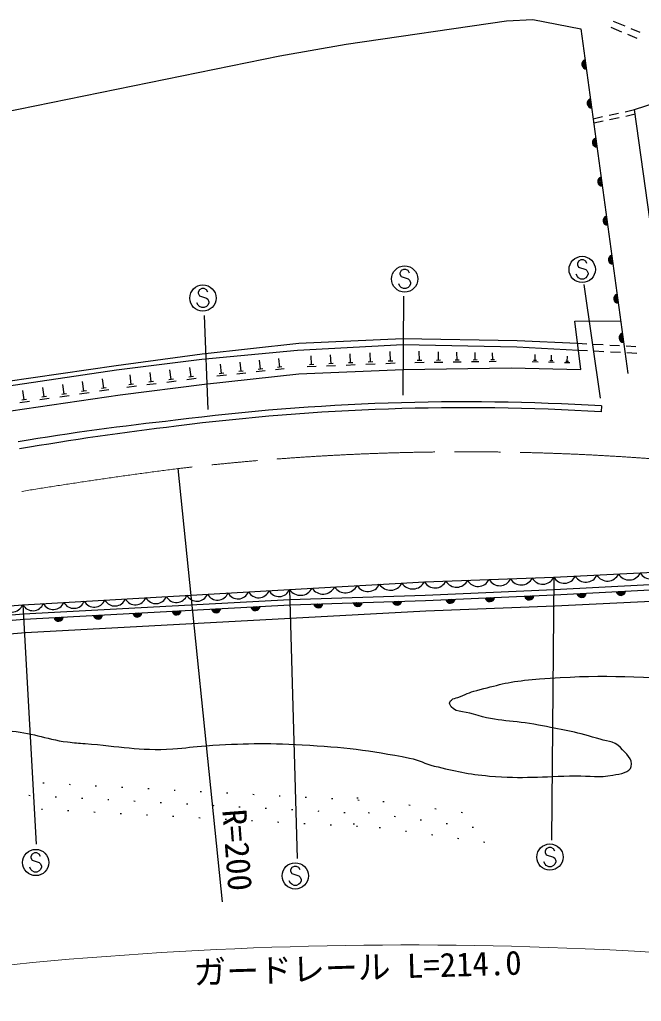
# Model space of a CAD drawing. Units: millimetres, scale not verified. Extents: x 40000 to 680000, y 20000 to 380000.
# Drawn here: x 474015 to 521313, y 267815 to 342560 of the extents above; entities that cross this region are included whole.
import ezdxf
from ezdxf.enums import TextEntityAlignment as Align

# ---------------------------------------------------------------- set-up
doc = ezdxf.new("R2010")
doc.units = ezdxf.units.MM
doc.header["$LTSCALE"] = 1000
doc.linetypes.add('CHAIN', pattern=[18.5, 12, -1.5, 3.5, -1.5])
for name, color, linetype, lineweight in [('M-BGD', 7, 'Continuous', 25), ('M-BMK', 2, 'CHAIN', 13), ('M-BMK-SRVR', 3, 'Continuous', 25), ('M-STR-HTXT', 7, 'Continuous', 13), ('M-STR-STRC', 7, 'Continuous', 25), ('M-STR-STRD', 7, 'Continuous', 25)]:
    doc.layers.add(name, color=color, linetype=linetype, lineweight=lineweight)
doc.styles.add('ＭＳ ゴシック', font='')
doc.styles.get('ＭＳ ゴシック').set_extended_font_data('MS Gothic')

msp = doc.modelspace()

# ---------------------------------------------------------------- linework, layer by layer
at = {"layer": 'M-BGD'}
for p, q in [((519177, 342450), (520051, 342083)), ((516715, 341865), (520282, 315619)), ((519828, 341615), (519015, 341953)), ((520512, 341889), (521204, 341599)), ((520982, 341136), (520290, 341424)), ((520074, 335553), (520794, 335712)), ((517646, 335015), (518366, 335174)), ((518854, 335282), (519586, 335444)), ((518899, 334956), (519632, 335115)), ((520120, 335221), (520841, 335378)), ((517690, 334693), (518410, 334850)), ((516465, 317925), (517158, 317886)), ((517657, 317857), (518406, 317815)), ((518905, 317787), (519654, 317744)), ((520153, 317716), (520902, 317674)), ((496224, 316295), (496196, 316962)), ((497703, 316361), (497674, 317041)), ((499195, 316427), (499166, 317120)), ((500701, 316493), (500672, 317200)), ((502222, 316560), (502191, 317281)), ((504429, 316612), (504418, 317307)), ((505882, 316623), (505873, 317276)), ((507295, 316633), (507286, 317246)), ((508669, 316644), (508660, 317217)), ((510004, 316653), (509996, 317189)), ((513232, 316612), (513243, 317075)), ((514467, 316575), (514478, 317011)), ((515675, 316539), (515685, 316948)), ((516527, 317404), (517223, 317368)), ((517722, 317342), (518471, 317302)), ((518970, 317276), (519719, 317237)), ((520219, 317211), (520968, 317172)), ((489364, 315625), (489286, 316337)), ((490857, 315784), (490781, 316482)), ((492335, 315943), (492261, 316625)), ((493798, 316099), (493725, 316767)), ((496390, 316302), (496057, 316288)), ((498050, 316205), (497370, 316177)), ((497872, 316368), (497533, 316354)), ((499549, 316268), (498856, 316239)), ((499368, 316434), (499022, 316419)), ((501062, 316331), (500355, 316301)), ((500878, 316500), (500525, 316486)), ((502590, 316395), (501869, 316365)), ((502402, 316568), (502041, 316553)), ((504779, 316443), (504084, 316433)), ((504602, 316615), (504255, 316609)), ((506211, 316464), (505558, 316455)), ((506045, 316625), (505719, 316620)), ((507604, 316485), (506991, 316476)), ((507448, 316636), (507142, 316631)), ((508957, 316504), (508384, 316496)), ((508812, 316646), (508525, 316641)), ((510273, 316524), (509738, 316516)), ((510137, 316655), (509870, 316652)), ((513461, 316491), (512998, 316502)), ((513348, 316609), (513116, 316615)), ((514682, 316461), (514247, 316472)), ((514576, 316573), (514358, 316578)), ((515876, 316432), (515468, 316442)), ((515777, 316537), (515573, 316542)), ((482508, 314785), (482416, 315510)), ((484026, 314977), (483935, 315702)), ((485545, 315168), (485453, 315893)), ((487064, 315360), (486972, 316085)), ((489740, 315485), (489028, 315407)), ((489543, 315644), (489186, 315605)), ((491225, 315648), (490528, 315572)), ((491032, 315803), (490683, 315765)), ((492695, 315809), (492013, 315735)), ((492506, 315961), (492165, 315924)), ((494150, 315969), (493483, 315896)), ((493965, 316117), (493631, 316081)), ((496564, 316143), (495897, 316115)), ((477395, 314056), (477289, 314779)), ((478910, 314277), (478804, 315001)), ((480424, 314499), (480319, 315222)), ((482689, 314808), (482326, 314762)), ((484412, 314841), (483687, 314750)), ((484207, 314999), (483845, 314954)), ((485930, 315033), (485205, 314941)), ((485726, 315191), (485364, 315145)), ((487449, 315225), (486724, 315133)), ((487245, 315383), (486882, 315337)), ((474366, 313613), (474260, 314336)), ((475880, 313834), (475775, 314557)), ((477576, 314082), (477214, 314029)), ((479298, 314150), (478575, 314044)), ((479090, 314304), (478729, 314251)), ((480812, 314371), (480089, 314265)), ((480605, 314525), (480244, 314473)), ((482893, 314649), (482168, 314558)), ((474754, 313485), (474031, 313379)), ((474547, 313639), (474185, 313586)), ((476268, 313706), (475545, 313601)), ((476061, 313861), (475700, 313808)), ((477783, 313928), (477060, 313822)), ((475773, 284447), (475873, 284442)), ((477771, 284339), (477870, 284334)), ((479768, 284231), (479867, 284225)), ((481765, 284122), (481864, 284117)), ((474721, 283503), (474821, 283498)), ((476718, 283395), (476818, 283389)), ((478715, 283286), (478815, 283281)), ((483762, 284014), (483862, 284009)), ((485759, 283906), (485859, 283900)), ((487756, 283798), (487856, 283792)), ((489753, 283689), (489853, 283684)), ((491750, 283581), (491850, 283576)), ((493747, 283473), (493847, 283467)), ((495744, 283364), (495844, 283359)), ((499670, 283314), (499770, 283301)), ((480712, 283178), (480812, 283173)), ((482709, 283070), (482809, 283064)), ((484706, 282961), (484806, 282956)), ((486703, 282853), (486803, 282848)), ((488700, 282745), (488800, 282739)), ((490697, 282637), (490797, 282631)), ((497741, 283256), (497841, 283251)), ((499738, 283148), (499838, 283142)), ((501652, 283040), (501751, 283026)), ((503633, 282766), (503732, 282752)), ((475665, 282450), (475765, 282445)), ((477662, 282342), (477762, 282337)), ((479659, 282234), (479759, 282228)), ((481656, 282125), (481756, 282120)), ((483653, 282017), (483753, 282012)), ((485650, 281909), (485750, 281903)), ((487648, 281801), (487747, 281795)), ((492694, 282528), (492794, 282523)), ((494691, 282420), (494791, 282415)), ((496688, 282312), (496788, 282306)), ((498686, 282203), (498785, 282198)), ((500524, 282187), (500623, 282173)), ((502505, 281912), (502604, 281899)), ((505614, 282491), (505713, 282478)), ((507595, 282217), (507694, 282203)), ((489645, 281692), (489744, 281687)), ((491642, 281584), (491742, 281579)), ((493639, 281476), (493739, 281470)), ((495636, 281367), (495736, 281362)), ((497633, 281259), (497733, 281254)), ((499396, 281333), (499495, 281319)), ((499630, 281151), (499730, 281145)), ((501377, 281059), (501476, 281045)), ((504486, 281638), (504585, 281624)), ((506467, 281364), (506566, 281350)), ((508448, 281089), (508547, 281076)), ((503358, 280785), (503457, 280771)), ((505339, 280510), (505439, 280497)), ((507321, 280236), (507420, 280222)), ((509302, 279962), (509401, 279948))]:
    msp.add_line(p, q, dxfattribs=at)
for points in [[(454380, 311048), (452268, 328577), (452752, 329572), (464583, 332430), (467811, 333056), (471421, 335248), (493820, 339796), (498844, 340684), (511051, 342479), (513049, 342560), (516715, 341865)], [(523644, 315380), (520794, 335712), (525592, 337276), (534634, 339142), (538165, 339598), (542032, 339622), (549837, 337797), (556926, 336312), (576840, 332421)], [(516705, 315912), (516264, 319606), (519691, 319628)], [(415012, 301566), (440238, 307626), (454733, 311134), (463975, 313253), (472949, 315007), (481347, 316236), (487911, 317108), (495257, 317919), (503169, 318273), (511868, 318129), (516465, 317925)], [(415138, 301014), (440364, 307077), (454850, 310624), (464058, 312753), (473011, 314659), (481395, 315885), (487865, 316702), (495150, 317407), (503164, 317834), (511848, 317649), (516527, 317404)], [(415477, 299519), (440685, 305734), (455105, 309132), (464448, 311029), (473334, 312772), (481653, 313989), (488089, 314801), (495264, 315588), (503203, 315920), (511416, 316040), (516705, 315912)], [(396692, 285280), (425326, 291585), (430098, 292693), (442222, 294512), (460808, 296954), (474254, 298014), (494551, 299179), (504810, 299760), (514648, 300106), (527801, 300773), (534633, 300998), (540158, 300652), (547615, 299682), (560670, 297284), (566039, 295945)], [(396984, 284232), (425553, 290585), (430343, 291689), (442345, 293627), (460867, 296207), (474320, 297314), (494566, 298417), (504859, 298733), (514686, 299170), (527798, 299861), (534550, 300050), (540090, 299865), (547457, 298880), (560455, 296403), (565732, 295039)], [(397079, 283892), (425630, 290292), (430428, 291364), (442407, 293226), (460912, 295802), (474348, 296907), (494586, 298009), (504879, 298343), (514701, 298759), (527813, 299453), (534549, 299642), (540056, 299458), (547392, 298477), (560367, 296005), (565606, 294667)], [(397339, 282955), (425825, 289418), (430595, 290484), (442500, 292475), (461008, 294788), (474455, 295899), (494616, 296983), (504925, 297556), (514740, 297941), (527849, 298559), (534456, 298852), (539988, 298478), (547202, 297450), (560152, 295077), (565336, 293869)]]:
    msp.add_lwpolyline(points, dxfattribs=at)
for centre, radius, start, end in [((517138, 339154), 354, 106.53736, 268.94254), ((517138, 339154), 283, 108.7614, 266.7185), ((517138, 339154), 212, 112.50772, 262.97217), ((517138, 339154), 142, 120.21945, 255.26044), ((517138, 339154), 100, 130.53712, 244.94278), ((517542, 336181), 354, 106.53736, 268.94254), ((517542, 336181), 283, 108.7614, 266.7185), ((517542, 336181), 212, 112.50772, 262.97217), ((517542, 336181), 142, 120.21945, 255.26044), ((517542, 336181), 100, 130.53712, 244.94278), ((517946, 333208), 354, 106.53736, 268.94254), ((517946, 333208), 283, 108.7614, 266.7185), ((517946, 333208), 212, 112.50772, 262.97217), ((517946, 333208), 142, 120.21945, 255.26044), ((517946, 333208), 100, 130.53712, 244.94278), ((518350, 330236), 354, 106.53736, 268.94254), ((518350, 330236), 283, 108.7614, 266.7185), ((518350, 330236), 212, 112.50772, 262.97217), ((518350, 330236), 142, 120.21945, 255.26044), ((518350, 330236), 100, 130.53712, 244.94278), ((518754, 327263), 354, 106.53736, 268.94254), ((518754, 327263), 283, 108.7614, 266.7185), ((518754, 327263), 212, 112.50772, 262.97217), ((518754, 327263), 142, 120.21945, 255.26044), ((518754, 327263), 100, 130.53712, 244.94278), ((519158, 324290), 354, 106.53736, 268.94254), ((519158, 324290), 283, 108.7614, 266.7185), ((519158, 324290), 212, 112.50772, 262.97217), ((519158, 324290), 142, 120.21945, 255.26044), ((519158, 324290), 100, 130.53712, 244.94278), ((519562, 321318), 354, 106.53736, 268.94254), ((519562, 321318), 283, 108.7614, 266.7185), ((519562, 321318), 212, 112.50772, 262.97217), ((519562, 321318), 142, 120.21945, 255.26044), ((519562, 321318), 100, 130.53712, 244.94278), ((519966, 318345), 354, 106.53736, 268.94254), ((519966, 318345), 283, 108.7614, 266.7185), ((519966, 318345), 212, 112.50772, 262.97217), ((519966, 318345), 142, 120.21945, 255.26044), ((519966, 318345), 100, 130.53712, 244.94278), ((522025, 300908), 928, 210.34706, 335.45772), ((503928, 300194), 983, 212.67499, 333.79896), ((505615, 300211), 923, 209.2905, 334.74275), ((507255, 300269), 923, 209.2905, 334.74275), ((508895, 300327), 923, 209.2905, 334.74275), ((510534, 300384), 923, 209.2905, 334.74275), ((512174, 300442), 923, 209.2905, 334.74275), ((513814, 300500), 923, 209.2905, 334.74275), ((515449, 300575), 928, 210.34706, 335.45772), ((517093, 300658), 928, 210.34706, 335.45772), ((518737, 300741), 928, 210.34706, 335.45772), ((520381, 300825), 928, 210.34706, 335.45772), ((490627, 299316), 861, 208.09347, 338.47941), ((492189, 299406), 861, 208.09347, 338.47941), ((493750, 299495), 861, 208.09347, 338.47941), ((495379, 299710), 983, 212.67499, 333.79896), ((497089, 299807), 983, 212.67499, 333.79896), ((498799, 299904), 983, 212.67499, 333.79896), ((500509, 300000), 983, 212.67499, 333.79896), ((502218, 300097), 983, 212.67499, 333.79896), ((519756, 299081), 354, 191.82841, 354.23358), ((519756, 299081), 283, 194.05244, 352.00955), ((519756, 299081), 212, 197.79877, 348.26322), ((519756, 299081), 142, 205.5105, 340.55149), ((519756, 299081), 100, 215.82816, 330.23383), ((478137, 298599), 861, 208.09347, 338.47941), ((479698, 298689), 861, 208.09347, 338.47941), ((481260, 298778), 861, 208.09347, 338.47941), ((482821, 298868), 861, 208.09347, 338.47941), ((484382, 298957), 861, 208.09347, 338.47941), ((485943, 299047), 861, 208.09347, 338.47941), ((487505, 299137), 861, 208.09347, 338.47941), ((489066, 299226), 861, 208.09347, 338.47941), ((502729, 298328), 354, 190.65588, 353.06106), ((502729, 298328), 283, 192.87992, 350.83702), ((502729, 298328), 212, 196.62624, 347.09069), ((502729, 298328), 142, 204.33797, 339.37896), ((502729, 298328), 100, 214.65564, 329.0613), ((506791, 298478), 354, 191.22087, 353.62604), ((506791, 298478), 283, 193.4449, 351.40201), ((506791, 298478), 212, 197.19123, 347.65568), ((506791, 298478), 142, 204.90296, 339.94395), ((506791, 298478), 100, 215.22062, 329.62629), ((509788, 298605), 354, 191.22087, 353.62604), ((509788, 298605), 283, 193.4449, 351.40201), ((509788, 298605), 212, 197.19123, 347.65568), ((509788, 298605), 142, 204.90296, 339.94395), ((509788, 298605), 100, 215.22062, 329.62629), ((512785, 298732), 354, 191.22087, 353.62604), ((512785, 298732), 283, 193.4449, 351.40201), ((512785, 298732), 212, 197.19123, 347.65568), ((512785, 298732), 142, 204.90296, 339.94395), ((512785, 298732), 100, 215.22062, 329.62629), ((516761, 298922), 354, 191.82841, 354.23358), ((516761, 298922), 283, 194.05244, 352.00955), ((516761, 298922), 212, 197.79877, 348.26322), ((516761, 298922), 142, 205.5105, 340.55149), ((516761, 298922), 100, 215.82816, 330.23383), ((473378, 298407), 961, 213.16126, 335.85481), ((475014, 298420), 861, 208.09347, 338.47941), ((476576, 298509), 861, 208.09347, 338.47941), ((485962, 297594), 354, 191.91437, 354.31955), ((485962, 297594), 283, 194.13841, 352.09551), ((485962, 297594), 212, 197.88474, 348.34919), ((485962, 297594), 142, 205.59647, 340.63746), ((485962, 297594), 100, 215.91413, 330.31979), ((488957, 297757), 354, 191.91437, 354.31955), ((488957, 297757), 283, 194.13841, 352.09551), ((488957, 297757), 212, 197.88474, 348.34919), ((488957, 297757), 142, 205.59647, 340.63746), ((488957, 297757), 100, 215.91413, 330.31979), ((491953, 297920), 354, 191.91437, 354.31955), ((491953, 297920), 283, 194.13841, 352.09551), ((491953, 297920), 212, 197.88474, 348.34919), ((491953, 297920), 142, 205.59647, 340.63746), ((491953, 297920), 100, 215.91413, 330.31979), ((496732, 298133), 354, 190.65588, 353.06106), ((496732, 298133), 283, 192.87992, 350.83702), ((496732, 298133), 212, 196.62624, 347.09069), ((496732, 298133), 142, 204.33797, 339.37896), ((496732, 298133), 100, 214.65564, 329.0613), ((499731, 298230), 354, 190.65588, 353.06106), ((499731, 298230), 283, 192.87992, 350.83702), ((499731, 298230), 212, 196.62624, 347.09069), ((499731, 298230), 142, 204.33797, 339.37896), ((499731, 298230), 100, 214.65564, 329.0613), ((476975, 297105), 354, 191.91437, 354.31955), ((476975, 297105), 283, 194.13841, 352.09551), ((476975, 297105), 212, 197.88474, 348.34919), ((476975, 297105), 142, 205.59647, 340.63746), ((476975, 297105), 100, 215.91413, 330.31979), ((479970, 297268), 354, 191.91437, 354.31955), ((479970, 297268), 283, 194.13841, 352.09551), ((479970, 297268), 212, 197.88474, 348.34919), ((479970, 297268), 142, 205.59647, 340.63746), ((479970, 297268), 100, 215.91413, 330.31979), ((482966, 297431), 354, 191.91437, 354.31955), ((482966, 297431), 283, 194.13841, 352.09551), ((482966, 297431), 212, 197.88474, 348.34919), ((482966, 297431), 142, 205.59647, 340.63746), ((482966, 297431), 100, 215.91413, 330.31979)]:
    msp.add_arc(centre, radius, start, end, dxfattribs=at)
msp.add_open_spline([(203519, 274235), (204596, 273498), (204876, 273291), (205777, 272733), (206123, 272519), (206319, 272403), (206668, 272193), (206916, 272043), (207053, 271956), (207304, 271812), (207845, 271502), (208156, 271344), (208704, 271049), (209717, 270503), (210266, 270159), (211314, 269682), (214322, 268314), (216164, 267926), (219204, 266632), (221030, 265855), (221866, 265012), (223723, 264312), (226753, 263171), (228750, 263283), (231613, 261771), (232334, 261391), (232785, 261156), (233268, 260499), (233546, 260122), (233640, 259849), (233714, 259386), (233903, 258211), (232460, 257496), (232984, 256427), (233297, 255788), (233659, 255487), (234289, 255156), (235285, 254631), (236035, 254935), (237129, 254669), (239477, 254099), (240699, 253444), (243038, 252838), (244841, 252370), (245833, 251989), (247679, 251739), (251723, 251190), (254029, 251252), (258086, 250809), (258886, 250722), (259329, 250627), (260122, 250492), (262111, 250153), (263209, 249876), (265181, 249445), (266344, 249190), (266977, 248969), (268139, 248714), (270920, 248106), (272486, 247789), (275300, 247357), (280843, 246507), (283994, 246367), (289582, 245894), (294702, 245460), (297569, 245102), (302706, 245003), (305632, 244946), (307271, 245053), (310196, 245108), (317503, 245248), (321634, 244728), (328901, 245499), (329787, 245593), (330277, 245695), (331160, 245819), (333370, 246128), (334618, 246230), (336822, 246585), (337481, 246691), (337851, 246747), (338508, 246872), (340985, 247343), (342381, 247575), (344838, 248148), (347080, 248671), (348311, 249070), (350563, 249550), (356012, 250712), (359103, 251173), (364591, 252134), (371404, 253326), (375314, 253512), (382054, 255069), (387356, 256294), (390135, 257690), (395221, 259624), (395347, 259672), (395415, 259703), (395540, 259752), (400265, 261613), (403007, 262402), (407753, 264211), (408616, 264540), (409100, 264722), (409953, 265075), (410403, 265261), (410708, 265283), (411093, 265581), (411658, 266019), (411803, 266445), (412314, 266947), (412865, 267487), (413226, 267733), (413795, 268254), (414359, 268771), (414726, 269019), (415194, 269623), (415249, 269694), (415276, 269737), (415321, 269814), (415734, 270519), (416057, 270881), (416307, 271660), (416691, 272858), (416272, 273647), (416560, 274873), (416695, 275449), (416773, 275815), (417158, 276264), (417488, 276650), (417740, 276807), (418162, 277088), (418488, 277304), (418706, 277365), (419060, 277532), (419723, 277844), (420093, 278021), (420768, 278308), (423024, 279268), (424413, 279514), (426609, 280604), (427356, 280975), (427886, 281043), (428486, 281623), (429584, 282684), (429928, 283525), (430965, 284646), (431498, 285222), (431848, 285502), (432492, 285951), (433701, 286794), (434604, 286933), (436054, 287193), (436262, 287231), (436383, 287219), (436595, 287225), (436620, 287226), (436634, 287224), (436658, 287225), (438448, 287311), (439439, 287551), (441230, 287605), (444512, 287705), (446354, 287640), (449637, 287582), (451814, 287543), (453029, 287394), (455205, 287330), (458683, 287228), (460646, 286836), (464112, 287143), (465768, 287290), (466666, 287602), (468311, 287845), (470180, 288122), (471228, 288543), (473114, 288420), (474918, 288303), (475870, 287795), (477663, 287564), (478183, 287497), (478477, 287473), (479000, 287437), (481606, 287256), (483068, 286877), (485675, 287033), (486662, 287092), (487207, 287221), (488193, 287282), (491046, 287460), (492656, 287506), (495510, 287350), (498723, 287174), (500529, 286962), (503686, 286336), (504441, 286186), (504814, 285912), (505563, 285732), (507184, 285343), (508102, 285117), (509763, 284971), (512314, 284746), (513759, 284955), (516320, 284982), (517425, 284994), (518064, 284825), (519147, 285039), (519741, 285156), (520437, 285202), (520546, 285708), (520663, 286247), (520176, 286683), (519719, 287139), (519180, 287675), (518630, 287615), (517905, 287842), (516214, 288372), (515221, 288510), (513483, 288854), (511567, 289232), (510410, 289079), (508552, 289678), (507820, 289914), (506964, 289779), (506738, 290441), (506699, 290556), (506773, 290662), (506865, 290759), (507009, 290910), (507167, 290880), (507361, 290955), (507916, 291168), (508208, 291352), (508785, 291495), (510306, 291873), (511157, 292148), (512718, 292289), (517358, 292707), (519993, 292587), (524647, 292358), (528167, 292185), (530132, 291920), (533619, 291408), (534923, 291217), (535624, 290943), (536927, 290742), (540442, 290199), (542409, 289766), (545962, 289601), (549290, 289447), (551167, 289558), (554487, 289828), (556120, 289961), (557013, 290247), (558647, 290369), (560784, 290529), (561574, 290455), (564134, 290318)], degree=3, knots=[0, 0, 0, 0, 1, 1, 1, 2, 2, 2, 3, 3, 3, 4, 4, 4, 5, 5, 5, 6, 6, 6, 7, 7, 7, 8, 8, 8, 9, 9, 9, 10, 10, 10, 11, 11, 11, 12, 12, 12, 13, 13, 13, 14, 14, 14, 15, 15, 15, 16, 16, 16, 17, 17, 17, 18, 18, 18, 19, 19, 19, 20, 20, 20, 21, 21, 21, 22, 22, 22, 23, 23, 23, 24, 24, 24, 25, 25, 25, 26, 26, 26, 27, 27, 27, 28, 28, 28, 29, 29, 29, 30, 30, 30, 31, 31, 31, 32, 32, 32, 33, 33, 33, 34, 34, 34, 35, 35, 35, 36, 36, 36, 37, 37, 37, 38, 38, 38, 39, 39, 39, 40, 40, 40, 41, 41, 41, 42, 42, 42, 43, 43, 43, 44, 44, 44, 45, 45, 45, 46, 46, 46, 47, 47, 47, 48, 48, 48, 49, 49, 49, 50, 50, 50, 51, 51, 51, 52, 52, 52, 53, 53, 53, 54, 54, 54, 55, 55, 55, 56, 56, 56, 57, 57, 57, 58, 58, 58, 59, 59, 59, 60, 60, 60, 61, 61, 61, 62, 62, 62, 63, 63, 63, 64, 64, 64, 65, 65, 65, 66, 66, 66, 67, 67, 67, 68, 68, 68, 69, 69, 69, 70, 70, 70, 71, 71, 71, 72, 72, 72, 73, 73, 73, 74, 74, 74, 75, 75, 75, 76, 76, 76, 77, 77, 77, 78, 78, 78, 79, 79, 79, 80, 80, 80, 81, 81, 81, 82, 82, 82, 83, 83, 83, 84, 84, 84, 85, 85, 85, 86, 86, 86, 86], dxfattribs=at)
at = {"layer": 'M-BMK'}
for centre, radius, start, end in [((507964, 121868), 187790, 85.0793, 96.69782), ((529811, -32542), 343715, 97.31282, 100.12455)]:
    msp.add_arc(centre, radius, start, end, dxfattribs=at)
at = {"layer": 'M-BMK-SRVR'}
msp.add_line((486061, 308377), (489424, 275397), dxfattribs=at)
at = {"layer": 'M-STR-HTXT'}
msp.add_arc((503625, -32851), 304963, 82.46244, 99.34788, dxfattribs=at)
at = {"layer": 'M-STR-STRC'}
for p, q in [((516539, 324176), (516448, 323994)), ((516448, 323994), (516448, 323903)), ((516448, 323903), (516539, 323721)), ((516721, 324267), (516539, 324176)), ((516539, 323721), (517085, 323539)), ((516903, 324267), (516721, 324267)), ((517085, 324176), (516903, 324267)), ((517176, 323994), (517085, 324176)), ((503033, 323449), (502942, 323267)), ((502942, 323267), (502942, 323176)), ((502942, 323176), (503033, 322995)), ((503215, 323540), (503033, 323449)), ((503033, 322995), (503579, 322813)), ((503397, 323540), (503215, 323540)), ((503579, 323449), (503397, 323540)), ((503670, 323267), (503579, 323449)), ((516448, 322994), (516357, 323176)), ((516539, 322903), (516448, 322994)), ((516721, 322812), (516539, 322903)), ((517085, 322903), (516903, 322812)), ((517085, 323539), (517176, 323448)), ((517176, 322994), (517085, 322903)), ((517176, 323448), (517266, 323267)), ((517266, 323176), (517176, 322994)), ((517266, 323267), (517266, 323176)), ((502942, 322267), (502851, 322449)), ((503033, 322176), (502942, 322267)), ((503215, 322086), (503033, 322176)), ((503579, 322176), (503397, 322086)), ((503579, 322813), (503670, 322722)), ((503670, 322267), (503579, 322176)), ((503670, 322722), (503760, 322540)), ((503760, 322449), (503670, 322267)), ((503760, 322540), (503760, 322449)), ((516903, 322812), (516721, 322812)), ((518197, 313733), (516971, 322404)), ((487689, 321996), (487598, 321815)), ((487598, 321815), (487598, 321724)), ((487598, 321724), (487689, 321542)), ((487870, 322087), (487689, 321996)), ((487689, 321542), (488234, 321360)), ((488052, 322087), (487870, 322087)), ((488234, 321996), (488052, 322087)), ((488325, 321815), (488234, 321996)), ((503192, 313960), (503238, 321496)), ((503397, 322086), (503215, 322086)), ((487598, 320815), (487507, 320996)), ((487689, 320724), (487598, 320815)), ((487870, 320633), (487689, 320724)), ((488234, 320724), (488052, 320633)), ((488234, 321360), (488325, 321269)), ((488325, 320815), (488234, 320724)), ((488325, 321269), (488416, 321087)), ((488416, 320996), (488325, 320815)), ((488416, 321087), (488416, 320996)), ((488052, 320633), (487870, 320633)), ((488347, 312871), (488075, 320044)), ((514648, 300106), (514476, 280091)), ((494551, 299179), (495137, 278699)), ((474254, 298014), (475281, 279772)), ((474963, 279025), (474872, 278844)), ((474872, 278844), (474872, 278753)), ((475144, 279116), (474963, 279025)), ((475326, 279116), (475144, 279116)), ((475508, 279025), (475326, 279116)), ((475599, 278844), (475508, 279025)), ((514084, 279434), (513993, 279252)), ((513993, 279252), (513993, 279161)), ((513993, 279161), (514084, 278979)), ((514266, 279525), (514084, 279434)), ((514084, 278979), (514630, 278798)), ((514448, 279525), (514266, 279525)), ((514630, 279434), (514448, 279525)), ((514721, 279252), (514630, 279434)), ((474872, 278753), (474963, 278571)), ((474963, 278571), (475508, 278389)), ((475508, 278389), (475599, 278298)), ((475599, 278298), (475690, 278116)), ((475690, 278116), (475690, 278025)), ((494893, 278095), (494711, 278004)), ((495074, 278095), (494893, 278095)), ((495256, 278004), (495074, 278095)), ((513993, 278252), (513903, 278434)), ((514084, 278161), (513993, 278252)), ((514266, 278070), (514084, 278161)), ((514448, 278070), (514266, 278070)), ((514630, 278161), (514448, 278070)), ((514630, 278798), (514721, 278707)), ((514721, 278252), (514630, 278161)), ((514721, 278707), (514812, 278525)), ((514812, 278434), (514721, 278252)), ((514812, 278525), (514812, 278434)), ((474872, 277844), (474781, 278025)), ((474963, 277753), (474872, 277844)), ((475144, 277662), (474963, 277753)), ((475326, 277662), (475144, 277662)), ((475508, 277753), (475326, 277662)), ((475599, 277844), (475508, 277753)), ((475690, 278025), (475599, 277844)), ((494711, 278004), (494620, 277822)), ((494620, 277822), (494620, 277731)), ((494620, 277731), (494711, 277549)), ((494711, 277549), (495256, 277368)), ((495347, 277822), (495256, 278004)), ((495256, 277368), (495347, 277277)), ((494620, 276822), (494529, 277004)), ((494711, 276731), (494620, 276822)), ((494893, 276640), (494711, 276731)), ((495074, 276640), (494893, 276640)), ((495256, 276731), (495074, 276640)), ((495347, 276822), (495256, 276731)), ((495347, 277277), (495438, 277095)), ((495438, 277004), (495347, 276822)), ((495438, 277095), (495438, 277004))]:
    msp.add_line(p, q, dxfattribs=at)
for centre in [(516812, 323539), (503306, 322813), (487961, 321360), (514357, 278798), (475235, 278389), (494983, 277368)]:
    msp.add_circle(centre, 1000, dxfattribs=at)
at = {"layer": 'M-STR-STRD'}
msp.add_line((518293, 313145), (518266, 312694), dxfattribs=at)
for centre, radius, start, end in [((507857, 140772), 172688, 86.53544, 97.3156), ((507857, 140772), 172237, 86.53544, 97.3156), ((507122, 112468), 200715, 96.07864, 99.52431), ((513930, 76580), 236689, 96.79508, 99.70868)]:
    msp.add_arc(centre, radius, start, end, dxfattribs=at)

# ---------------------------------------------------------------- texts
at = {"layer": 'M-BMK-SRVR', "style": 'ＭＳ ゴシック'}
msp.add_text('R=200', height=1833, rotation=274.348, dxfattribs=at).set_placement((490343, 282447), align=Align.MIDDLE_LEFT)
at = {"layer": 'M-STR-HTXT', "style": 'ＭＳ ゴシック'}
msp.add_text('ガードレール L=214.0', height=1833, rotation=1.739, dxfattribs=at).set_placement((499765, 268927), align=Align.BOTTOM_CENTER)

doc.saveas('drawing.dxf')
